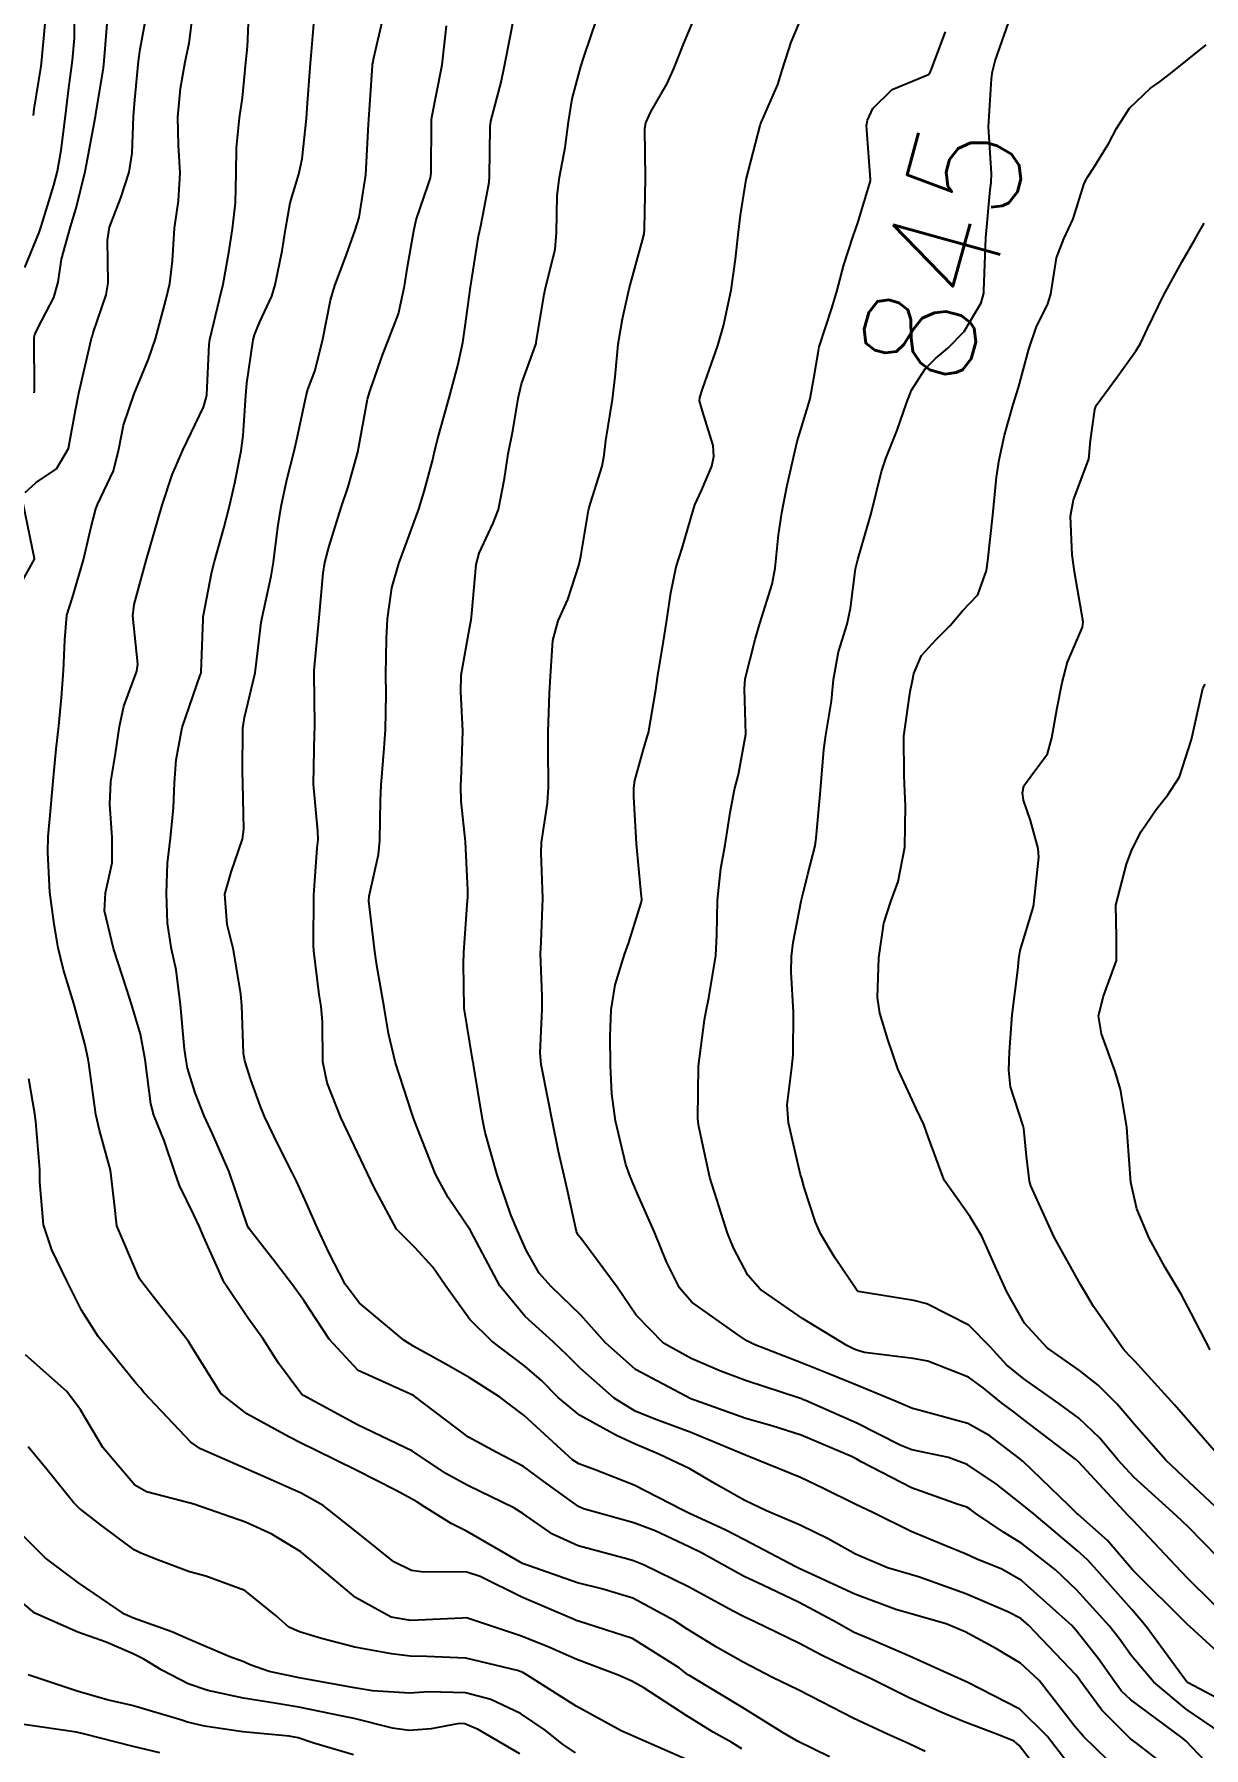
# Model space of a CAD drawing. Header units: metres. Extents: x 307586 to 320046, y 7427249 to 7434250.
# Drawn here: x 319406.8 to 319448.9, y 7427803.9 to 7427865.6 of the extents above; entities that cross this region are included whole.
import ezdxf
from ezdxf.enums import TextEntityAlignment as Align

# ---------------------------------------------------------------- set-up
doc = ezdxf.new("R2010")
doc.units = ezdxf.units.M
doc.header["$MEASUREMENT"] = 0
for name, color, linetype in [('Cotas', 45, 'Continuous'), ('Curvas de Nivel 1m', 11, 'Continuous'), ('Curvas de Nivel 5m', 15, 'Continuous')]:
    doc.layers.add(name, color=color, linetype=linetype)
doc.styles.add('Style-STANDARD', font='STANDARD.shx')

msp = doc.modelspace()

# ---------------------------------------------------------------- linework, layer by layer
at = {"layer": 'Curvas de Nivel 1m', "flags": 128}
for points, elevation in [([(319406.412, 7427857.231), (319406.931, 7427858.502), (319407.007, 7427858.719), (319407.468, 7427860.199), (319407.596, 7427860.711), (319407.726, 7427861.464), (319407.879, 7427862.707), (319408.008, 7427863.72), (319408.135, 7427864.703), (319408.209, 7427865.509), (319408.212, 7427866.702)], 832), ([(319406.428, 7427849.115), (319406.824, 7427849.481), (319407.562, 7427849.979), (319407.989, 7427850.703), (319408.247, 7427852.089), (319408.36, 7427852.698), (319408.813, 7427854.622), (319408.827, 7427854.691), (319408.84, 7427854.734), (319408.886, 7427854.88), (319409.348, 7427856.244), (319409.422, 7427856.685), (319409.395, 7427858.218), (319409.466, 7427858.685), (319409.878, 7427859.752), (319410.186, 7427860.678), (319410.291, 7427861.356), (319410.339, 7427862.676), (319410.38, 7427863.285), (319410.517, 7427864.675), (319410.575, 7427865.109), (319410.867, 7427866.672)], 834), ([(319406.731, 7427862.723), (319406.758, 7427862.949), (319407.001, 7427864.497), (319407.031, 7427864.72), (319407.193, 7427866.555)], 831), ([(319406.757, 7427852.721), (319406.768, 7427852.817), (319406.76, 7427854.721), (319406.781, 7427854.824), (319406.888, 7427855.048), (319407.466, 7427856.15), (319407.616, 7427856.709), (319407.744, 7427857.531), (319408.067, 7427858.703), (319408.271, 7427859.372), (319408.59, 7427860.696), (319408.971, 7427862.678), (319408.984, 7427862.763), (319409.254, 7427864.434), (319409.283, 7427864.687), (319409.405, 7427866.309)], 833), ([(319443.555, 7427802.267), (319442.279, 7427803.93), (319442.091, 7427804.093), (319441.585, 7427804.29), (319440.29, 7427804.785), (319439.507, 7427805.105), (319438.303, 7427805.65), (319436.919, 7427806.344), (319436.316, 7427806.626), (319435.141, 7427807.188), (319434.325, 7427807.627), (319432.745, 7427808.396), (319432.336, 7427808.584), (319431.965, 7427808.779), (319430.351, 7427809.658), (319428.727, 7427810.446), (319428.364, 7427810.596), (319428.167, 7427810.65), (319426.37, 7427811.134), (319425.445, 7427811.556), (319424.381, 7427812.295), (319424.049, 7427812.503), (319422.391, 7427813.308), (319421.6, 7427813.737), (319420.403, 7427814.55), (319418.417, 7427815.497), (319416.471, 7427816.551), (319416.433, 7427816.574), (319416.408, 7427816.59), (319415.566, 7427817.725), (319414.996, 7427818.612), (319414.464, 7427819.351), (319413.604, 7427820.629), (319412.869, 7427822.267), (319412.72, 7427822.638), (319412.507, 7427823.076), (319411.995, 7427824.125), (319411.81, 7427824.651), (319411.441, 7427825.755), (319411.065, 7427826.662), (319410.963, 7427827.07), (319410.761, 7427828.667), (319410.587, 7427829.588), (319410.266, 7427830.673), (319410.092, 7427831.191), (319409.615, 7427832.68), (319409.291, 7427834.029), (319409.323, 7427834.683), (319409.571, 7427835.769), (319409.57, 7427836.681), (319409.483, 7427837.884), (319409.516, 7427838.682), (319409.682, 7427839.706), (319409.834, 7427840.679), (319409.99, 7427841.418), (319410.458, 7427842.673), (319410.491, 7427842.927), (319410.318, 7427844.674), (319410.36, 7427845.083), (319410.793, 7427846.67), (319411.369, 7427848.662), (319411.726, 7427849.76), (319412.116, 7427850.651), (319412.858, 7427852.193), (319412.962, 7427852.539), (319412.977, 7427852.639), (319413.065, 7427854.454), (319413.094, 7427854.638), (319413.443, 7427856.096), (319413.567, 7427856.633), (319413.775, 7427857.781), (319413.911, 7427858.63), (319414.01, 7427859.567), (319414.037, 7427860.629), (319414.046, 7427861.556), (319414.162, 7427862.628), (319414.268, 7427863.349), (319414.392, 7427864.626), (319414.444, 7427865.193), (319414.508, 7427866.625)], 836), ([(319444.27, 7427802.98), (319443.287, 7427804.27), (319442.297, 7427805.242), (319440.402, 7427806.218), (319440.312, 7427806.254), (319440.181, 7427806.311), (319438.321, 7427807.159), (319436.903, 7427807.768), (319436.33, 7427808.012), (319436.108, 7427808.131), (319435.712, 7427808.359), (319434.344, 7427809.093), (319433.036, 7427809.71), (319432.357, 7427810.027), (319431.657, 7427810.411), (319430.821, 7427810.877), (319430.37, 7427811.102), (319429.147, 7427811.671), (319428.378, 7427811.965), (319426.569, 7427812.468), (319426.384, 7427812.547), (319425.265, 7427813.36), (319424.398, 7427813.993), (319423.414, 7427814.51), (319422.411, 7427815.047), (319420.433, 7427816.55), (319418.442, 7427817.454), (319417.393, 7427818.581), (319416.474, 7427819.983), (319416.033, 7427820.597), (319415.359, 7427821.475), (319414.502, 7427822.563), (319414.47, 7427822.62), (319414.446, 7427822.678), (319413.788, 7427824.627), (319413.187, 7427825.989), (319412.886, 7427826.637), (319412.561, 7427827.469), (319412.288, 7427828.362), (319412.23, 7427828.645), (319412.178, 7427829.047), (319412.033, 7427830.649), (319411.871, 7427831.907), (319411.71, 7427832.654), (319411.561, 7427833.585), (319411.525, 7427834.657), (319411.563, 7427835.753), (319411.671, 7427836.655), (319411.775, 7427837.745), (319411.813, 7427838.653), (319411.878, 7427839.479), (319412.092, 7427840.649), (319412.742, 7427842.537), (319412.773, 7427842.609), (319412.778, 7427842.64), (319412.844, 7427844.557), (319412.853, 7427844.639), (319413.163, 7427846.261), (319413.26, 7427846.635), (319413.599, 7427847.838), (319413.796, 7427848.63), (319413.99, 7427849.464), (319414.22, 7427850.626), (319414.297, 7427851.177), (319414.385, 7427852.625), (319414.423, 7427853.069), (319414.654, 7427854.622), (319414.702, 7427854.806), (319414.893, 7427855.276), (319415.325, 7427856.197), (319415.45, 7427856.615), (319415.703, 7427857.834), (319415.818, 7427858.611), (319415.985, 7427859.572), (319416.297, 7427860.607), (319416.424, 7427861.15), (319416.569, 7427862.604), (319416.6, 7427862.99), (319416.716, 7427864.603), (319416.741, 7427864.869), (319416.891, 7427866.601)], 837), ([(319445.457, 7427803.419), (319444.596, 7427804.255), (319444.448, 7427804.42), (319444.288, 7427804.621), (319442.993, 7427806.273), (319442.319, 7427806.899), (319441.454, 7427807.423), (319440.33, 7427808.032), (319439.646, 7427808.317), (319438.338, 7427808.693), (319437.833, 7427808.843), (319436.348, 7427809.385), (319434.501, 7427810.238), (319434.362, 7427810.304), (319434.216, 7427810.381), (319432.372, 7427811.352), (319431.674, 7427811.708), (319430.382, 7427812.302), (319430.125, 7427812.433), (319428.392, 7427813.32), (319426.985, 7427813.876), (319426.399, 7427814.089), (319426.163, 7427814.236), (319425.897, 7427814.478), (319424.423, 7427815.838), (319423.537, 7427816.509), (319422.44, 7427817.198), (319421.598, 7427817.686), (319420.451, 7427818.322), (319420.08, 7427818.554), (319418.473, 7427819.897), (319417.975, 7427820.575), (319417.39, 7427821.685), (319416.975, 7427822.585), (319416.513, 7427823.629), (319416.21, 7427824.285), (319416.058, 7427824.597), (319415.567, 7427825.575), (319415.062, 7427826.612), (319414.919, 7427826.977), (319414.566, 7427827.942), (319414.349, 7427828.622), (319414.307, 7427828.893), (319414.238, 7427830.624), (319414.201, 7427831.03), (319413.938, 7427832.627), (319413.719, 7427833.542), (319413.627, 7427834.63), (319413.853, 7427835.43), (319414.272, 7427836.624), (319414.318, 7427836.982), (319414.281, 7427838.624), (319414.269, 7427839.055), (319414.279, 7427840.624), (319414.341, 7427841.01), (319414.721, 7427842.62), (319414.725, 7427842.639), (319414.745, 7427842.806), (319414.945, 7427844.434), (319414.982, 7427844.618), (319415.299, 7427846.101), (319415.379, 7427846.614), (319415.545, 7427847.873), (319415.659, 7427848.612), (319415.86, 7427849.578), (319416.131, 7427850.607), (319416.258, 7427851.196), (319416.559, 7427852.603), (319416.629, 7427852.838), (319416.872, 7427853.495), (319417.156, 7427854.596), (319417.438, 7427856.059), (319417.601, 7427856.59), (319418.009, 7427857.669), (319418.327, 7427858.579), (319418.473, 7427859.044), (319418.719, 7427860.574), (319418.813, 7427862.405), (319418.825, 7427862.572), (319418.957, 7427864.526), (319418.959, 7427864.571), (319418.966, 7427864.608), (319419.006, 7427864.792), (319419.343, 7427866.252)], 838), ([(319449.838, 7427804.195), (319448.303, 7427805.248), (319447.125, 7427806.222), (319446.322, 7427807.166), (319445.88, 7427807.788), (319445.519, 7427808.242), (319444.352, 7427809.53), (319443.59, 7427810.268), (319442.372, 7427811.212), (319441.713, 7427811.627), (319440.708, 7427812.305), (319440.524, 7427812.447), (319440.385, 7427812.525), (319440.07, 7427812.629), (319438.392, 7427813.23), (319436.582, 7427814.167), (319436.402, 7427814.266), (319436.348, 7427814.296), (319436.234, 7427814.353), (319434.414, 7427815.123), (319433.352, 7427815.457), (319432.423, 7427815.728), (319430.433, 7427816.43), (319428.443, 7427817.498), (319427.347, 7427818.461), (319426.468, 7427819.453), (319425.398, 7427820.486), (319424.96, 7427820.965), (319424.496, 7427821.792), (319424.182, 7427822.503), (319423.946, 7427823.068), (319423.447, 7427824.511), (319423.017, 7427826.044), (319422.918, 7427826.516), (319422.601, 7427828.492), (319422.596, 7427828.52), (319422.574, 7427828.615), (319422.265, 7427830.525), (319422.234, 7427832.14), (319422.252, 7427832.526), (319422.364, 7427834.248), (319422.388, 7427834.524), (319422.393, 7427834.778), (319422.306, 7427836.525), (319422.153, 7427837.993), (319422.135, 7427838.528), (319422.166, 7427839.063), (319422.217, 7427840.528), (319422.137, 7427841.929), (319422.154, 7427842.529), (319422.447, 7427844.212), (319422.509, 7427844.524), (319422.537, 7427844.753), (319422.691, 7427846.522), (319422.797, 7427846.935), (319423.311, 7427848.012), (319423.501, 7427848.513), (319423.712, 7427849.629), (319423.852, 7427850.51), (319424.012, 7427851.347), (319424.206, 7427852.507), (319424.334, 7427853.04), (319424.856, 7427854.5), (319424.858, 7427854.525), (319424.886, 7427854.683), (319425.141, 7427856.266), (319425.195, 7427856.497), (319425.54, 7427857.881), (319425.594, 7427858.493), (319425.618, 7427859.829), (319425.694, 7427860.493), (319425.904, 7427861.56), (319426.024, 7427862.49), (319426.156, 7427863.324), (319426.472, 7427864.485), (319426.602, 7427864.891), (319427.028, 7427866.173)], 841), ([(319450.303, 7427805.17), (319448.345, 7427806.21), (319448.313, 7427806.235), (319446.86, 7427808.225), (319446.342, 7427808.834), (319445.082, 7427810.249), (319444.737, 7427810.625), (319444.37, 7427810.961), (319442.812, 7427812.276), (319442.388, 7427812.627), (319441.457, 7427813.353), (319440.4, 7427814.067), (319439.726, 7427814.317), (319438.407, 7427814.595), (319437.979, 7427814.765), (319436.421, 7427815.562), (319434.574, 7427816.378), (319434.47, 7427816.416), (319434.433, 7427816.433), (319434.357, 7427816.457), (319432.44, 7427817.078), (319431.475, 7427817.446), (319430.447, 7427817.888), (319429.449, 7427818.44), (319428.468, 7427819.449), (319427.78, 7427820.457), (319426.5, 7427822.176), (319426.368, 7427822.339), (319426.31, 7427822.473), (319425.988, 7427823.948), (319425.862, 7427824.48), (319425.663, 7427825.356), (319425.429, 7427826.487), (319425.292, 7427827.221), (319425.036, 7427828.493), (319425, 7427828.914), (319425.074, 7427830.493), (319425.075, 7427830.96), (319425.019, 7427832.494), (319425.032, 7427832.899), (319425.099, 7427834.493), (319425.032, 7427836.13), (319425.045, 7427836.496), (319425.267, 7427837.915), (319425.303, 7427838.494), (319425.29, 7427839.919), (319425.295, 7427840.494), (319425.342, 7427841.889), (319425.374, 7427842.494), (319425.462, 7427843.787), (319425.654, 7427844.491), (319426.003, 7427845.259), (319426.395, 7427846.484), (319426.467, 7427846.813), (319426.75, 7427848.481), (319426.76, 7427848.534), (319426.817, 7427848.738), (319427.235, 7427850.076), (319427.306, 7427850.473), (319427.367, 7427850.991), (319427.608, 7427852.469), (319427.701, 7427853.297), (319427.818, 7427854.466), (319427.976, 7427855.385), (319428.214, 7427856.46), (319428.697, 7427858.22), (319428.748, 7427858.453), (319428.763, 7427858.625), (319428.8, 7427860.452), (319428.775, 7427862.247), (319428.81, 7427862.453), (319428.989, 7427862.854), (319429.578, 7427863.87), (319429.832, 7427864.442), (319430.165, 7427865.295), (319430.654, 7427866.434)], 842), ([(319450.316, 7427806.494), (319448.44, 7427808.209), (319448.334, 7427808.308), (319446.4, 7427810.23), (319446.363, 7427810.268), (319445.459, 7427811.329), (319444.405, 7427812.26), (319444.383, 7427812.279), (319444.063, 7427812.588), (319442.411, 7427814.181), (319442.359, 7427814.228), (319442.288, 7427814.282), (319441.218, 7427815.101), (319440.422, 7427815.549), (319438.752, 7427816.003), (319438.429, 7427816.091), (319437.836, 7427816.336), (319436.439, 7427816.916), (319435.409, 7427817.332), (319434.446, 7427817.718), (319432.719, 7427818.397), (319432.455, 7427818.531), (319432.113, 7427818.75), (319430.475, 7427819.921), (319430.023, 7427820.435), (319429.556, 7427821.376), (319429.128, 7427822.444), (319428.517, 7427823.826), (319428.245, 7427824.453), (319428.094, 7427824.889), (319427.717, 7427826.458), (319427.586, 7427827.436), (319427.532, 7427828.46), (319427.522, 7427829.528), (319427.563, 7427830.46), (319427.7, 7427831.371), (319428.046, 7427832.456), (319428.195, 7427832.887), (319428.642, 7427834.326), (319428.664, 7427834.428), (319428.669, 7427834.45), (319428.646, 7427834.658), (319428.477, 7427836.453), (319428.376, 7427838.14), (319428.376, 7427838.455), (319428.417, 7427838.734), (319428.713, 7427839.821), (319428.863, 7427840.307), (319428.903, 7427840.448), (319429.174, 7427842.01), (319429.236, 7427842.445), (319429.443, 7427843.756), (319429.559, 7427844.442), (319429.711, 7427845.508), (319429.906, 7427846.439), (319430.119, 7427847.117), (319430.502, 7427848.433), (319430.577, 7427848.672), (319430.824, 7427849.197), (319431.192, 7427850.071), (319431.262, 7427850.424), (319431.239, 7427850.816), (319430.859, 7427852.054), (319430.753, 7427852.431), (319430.754, 7427852.541), (319430.867, 7427852.885), (319431.409, 7427854.422), (319431.607, 7427855.133), (319431.893, 7427856.415), (319432.043, 7427857.532), (319432.144, 7427858.412), (319432.227, 7427859.128), (319432.428, 7427860.408), (319432.934, 7427862.352), (319432.945, 7427862.401), (319432.955, 7427862.429), (319432.984, 7427862.488), (319433.566, 7427863.832), (319433.741, 7427864.393), (319434.049, 7427865.364), (319434.486, 7427866.385)], 843), ([(319448.269, 7427802.644), (319446.5, 7427804.018), (319446.292, 7427804.174), (319446.261, 7427804.199), (319446.228, 7427804.231), (319445.26, 7427805.208), (319444.482, 7427806.257), (319444.414, 7427806.359), (319444.315, 7427806.475), (319442.615, 7427808.277), (319442.336, 7427808.507), (319441.872, 7427808.755), (319440.349, 7427809.4), (319438.679, 7427810.006), (319438.36, 7427810.102), (319437.529, 7427810.338), (319436.368, 7427810.833), (319435.389, 7427811.38), (319434.378, 7427811.878), (319433.158, 7427812.392), (319432.387, 7427812.766), (319431.34, 7427813.363), (319430.398, 7427813.912), (319429.277, 7427814.441), (319428.408, 7427814.812), (319427.758, 7427815.111), (319426.424, 7427815.844), (319425.649, 7427816.482), (319425.045, 7427817.097), (319424.444, 7427817.616), (319423.261, 7427818.512), (319422.465, 7427819.295), (319421.58, 7427820.534), (319421.132, 7427821.183), (319420.496, 7427821.878), (319419.818, 7427822.557), (319419.007, 7427824.076), (319418.779, 7427824.567), (319418.53, 7427825.066), (319417.819, 7427826.577), (319417.318, 7427827.83), (319417.165, 7427828.584), (319417.146, 7427830.034), (319417.102, 7427830.585), (319417.035, 7427831.014), (319416.835, 7427832.597), (319416.823, 7427832.795), (319416.842, 7427834.597), (319416.964, 7427836.3), (319416.992, 7427836.595), (319416.986, 7427836.905), (319416.83, 7427838.598), (319416.861, 7427840.458), (319416.87, 7427840.598), (319416.874, 7427840.747), (319416.85, 7427842.598), (319416.852, 7427842.706), (319417.037, 7427844.596), (319417.172, 7427846.21), (319417.236, 7427846.593), (319417.391, 7427847.183), (319417.828, 7427848.585), (319418.082, 7427849.323), (319418.43, 7427850.576), (319418.78, 7427852.489), (319418.799, 7427852.571), (319418.865, 7427852.798), (319419.329, 7427854.115), (319419.508, 7427854.564), (319419.891, 7427855.567), (319420.111, 7427856.558), (319420.223, 7427857.254), (319420.443, 7427858.555), (319420.533, 7427858.96), (319420.958, 7427860.217), (319421.046, 7427860.465), (319421.062, 7427860.549), (319421.065, 7427860.65), (319421.079, 7427862.549), (319421.089, 7427862.654), (319421.467, 7427864.543), (319421.618, 7427865.947)], 839), ([(319450.152, 7427808.192), (319448.359, 7427809.959), (319448.115, 7427810.212), (319446.381, 7427812.05), (319446.291, 7427812.141), (319446.206, 7427812.233), (319444.411, 7427814.159), (319444.303, 7427814.261), (319442.427, 7427815.695), (319442.091, 7427815.948), (319441.638, 7427816.292), (319440.973, 7427816.837), (319440.442, 7427817.219), (319438.983, 7427817.789), (319438.449, 7427817.895), (319436.693, 7427818.105), (319436.451, 7427818.173), (319436.327, 7427818.227), (319436.058, 7427818.356), (319434.467, 7427819.327), (319432.94, 7427820.395), (319432.488, 7427820.894), (319431.969, 7427821.88), (319431.756, 7427822.411), (319431.458, 7427823.362), (319431.115, 7427824.421), (319430.725, 7427826.253), (319430.696, 7427826.428), (319430.686, 7427826.56), (319430.708, 7427828.428), (319430.925, 7427830.098), (319430.99, 7427830.424), (319431.081, 7427830.897), (319431.334, 7427832.419), (319431.377, 7427833.165), (319431.395, 7427834.419), (319431.521, 7427835.556), (319431.667, 7427836.415), (319431.849, 7427837.577), (319432.007, 7427838.41), (319432.156, 7427838.954), (319432.418, 7427840.405), (319432.373, 7427842.039), (319432.396, 7427842.405), (319432.757, 7427843.818), (319432.885, 7427844.275), (319432.926, 7427844.398), (319433.372, 7427845.809), (319433.476, 7427846.393), (319433.601, 7427847.596), (319433.713, 7427848.391), (319433.893, 7427849.323), (319434.135, 7427850.387), (319434.271, 7427850.964), (319434.705, 7427852.382), (319434.739, 7427852.508), (319434.876, 7427853.248), (319435.035, 7427854.234), (319435.067, 7427854.378), (319435.515, 7427855.766), (319435.702, 7427856.372), (319435.957, 7427857.336), (319436.285, 7427858.366), (319436.456, 7427858.849), (319436.917, 7427860.36), (319436.919, 7427860.405), (319436.774, 7427862.362), (319436.801, 7427862.547), (319436.992, 7427862.971), (319437.694, 7427863.658), (319439.011, 7427864.197), (319439.065, 7427864.277), (319439.086, 7427864.329), (319439.618, 7427865.734)], 844), ([(319449.721, 7427812.197), (319448.401, 7427813.424), (319447.566, 7427814.218), (319446.426, 7427815.516), (319446.103, 7427815.908), (319445.806, 7427816.239), (319445.118, 7427816.928), (319444.445, 7427817.452), (319443.29, 7427818.272), (319442.466, 7427819.169), (319441.833, 7427820.29), (319441.414, 7427821.218), (319440.928, 7427822.304), (319440.513, 7427823.002), (319439.574, 7427824.32), (319438.989, 7427825.885), (319438.842, 7427826.327), (319438.559, 7427826.903), (319437.899, 7427828.337), (319437.541, 7427829.389), (319437.253, 7427830.343), (319437.168, 7427830.904), (319437.213, 7427832.344), (319437.395, 7427833.59), (319437.636, 7427834.34), (319437.909, 7427835.089), (319438.149, 7427836.335), (319438.172, 7427837.819), (319438.156, 7427838.338), (319438.128, 7427838.912), (319438.116, 7427840.339), (319438.346, 7427841.943), (319438.425, 7427842.335), (319438.482, 7427842.599), (319438.757, 7427843.247), (319439.276, 7427843.814), (319439.782, 7427844.32), (319440.237, 7427844.856), (319440.784, 7427845.43), (319441.094, 7427846.305), (319441.148, 7427846.656), (319441.32, 7427848.302), (319441.462, 7427849.672), (319441.556, 7427850.299), (319441.743, 7427851.188), (319442.061, 7427852.292), (319442.256, 7427852.905), (319442.625, 7427854.284), (319442.901, 7427855.103), (319443.297, 7427855.888), (319443.421, 7427856.275), (319443.619, 7427857.58), (319443.888, 7427858.27), (319444.225, 7427858.986), (319444.623, 7427860.263), (319444.736, 7427860.492), (319444.969, 7427860.836), (319445.508, 7427861.724), (319445.789, 7427862.252), (319446.257, 7427862.984), (319447.005, 7427863.705), (319447.32, 7427863.924), (319447.738, 7427864.229), (319449.023, 7427865.267)], 846), ([(319449.635, 7427814.198), (319448.427, 7427815.582), (319447.877, 7427816.216), (319446.449, 7427817.794), (319446.231, 7427818.014), (319446.022, 7427818.236), (319444.96, 7427819.768), (319444.665, 7427820.257), (319444.598, 7427820.372), (319444.486, 7427820.562), (319443.537, 7427822.27), (319442.69, 7427824.119), (319442.645, 7427824.279), (319442.542, 7427825.188), (319442.449, 7427826.179), (319442.422, 7427826.282), (319441.965, 7427827.687), (319441.908, 7427828.29), (319441.922, 7427828.951), (319442.017, 7427830.289), (319442.223, 7427831.89), (319442.261, 7427832.285), (319442.307, 7427832.606), (319442.644, 7427833.712), (319442.778, 7427834.152), (319442.799, 7427834.279), (319442.979, 7427835.968), (319442.962, 7427836.277), (319442.683, 7427837.287), (319442.43, 7427838.024), (319442.4, 7427838.284), (319442.444, 7427838.536), (319442.702, 7427838.901), (319443.296, 7427839.693), (319443.451, 7427840.273), (319443.647, 7427841.358), (319443.831, 7427842.269), (319444.023, 7427842.998), (319444.562, 7427844.262), (319444.586, 7427844.451), (319444.265, 7427846.265), (319444.19, 7427846.875), (319444.124, 7427848.267), (319444.233, 7427848.855), (319444.766, 7427850.261), (319444.782, 7427850.323), (319444.85, 7427850.993), (319445, 7427852.12), (319445.057, 7427852.258), (319445.819, 7427853.31), (319446.498, 7427854.244), (319446.647, 7427854.491), (319446.901, 7427855.039), (319447.484, 7427856.231), (319448.153, 7427857.449), (319448.597, 7427858.215), (319448.716, 7427858.434), (319448.942, 7427858.836)], 847), ([(319406.055, 7427845.446), (319406.772, 7427846.72), (319406.772, 7427846.741), (319406.359, 7427848.725)], 834), ([(319449.162, 7427818.203), (319448.473, 7427819.528), (319448.119, 7427820.214), (319447.537, 7427821.175), (319446.958, 7427822.225), (319446.519, 7427823.289), (319446.299, 7427824.234), (319446.186, 7427825.872), (319446.162, 7427826.236), (319445.923, 7427827.596), (319445.741, 7427828.242), (319445.243, 7427829.6), (319445.137, 7427830.252), (319445.321, 7427830.961), (319445.784, 7427832.243), (319445.787, 7427833.092), (319445.766, 7427834.243), (319446.147, 7427835.717), (319446.343, 7427836.235), (319446.68, 7427836.898), (319447.219, 7427837.694), (319447.639, 7427838.221), (319448.051, 7427838.872), (319448.494, 7427840.213), (319448.734, 7427841.29), (319448.898, 7427842.052), (319448.987, 7427842.208)], 848), ([(319435.431, 7427803.519), (319434.28, 7427804.09), (319433.762, 7427804.385), (319432.296, 7427805.301), (319430.42, 7427806.428), (319430.354, 7427806.47), (319430.314, 7427806.497), (319430.016, 7427806.733), (319428.326, 7427807.797), (319426.388, 7427808.414), (319426.333, 7427808.428), (319426.304, 7427808.441), (319426.224, 7427808.472), (319424.345, 7427809.276), (319422.842, 7427810.028), (319422.358, 7427810.184), (319420.706, 7427810.196), (319420.358, 7427810.239), (319419.728, 7427810.556), (319418.374, 7427811.643), (319417.18, 7427812.582), (319416.387, 7427813.032), (319415.297, 7427813.511), (319414.396, 7427813.905), (319412.753, 7427814.637), (319412.406, 7427814.877), (319410.713, 7427816.666), (319410.584, 7427816.818), (319410.436, 7427816.983), (319409.062, 7427818.684), (319408.467, 7427819.634), (319407.932, 7427820.696), (319407.39, 7427821.805), (319407.088, 7427822.704), (319406.96, 7427824.264), (319406.959, 7427824.706), (319406.816, 7427826.44), (319406.779, 7427826.708), (319406.566, 7427827.977)], 834), ([(319432.277, 7427803.816), (319431.914, 7427804.041), (319431.242, 7427804.416), (319430.292, 7427805.008), (319428.743, 7427806.009), (319428.31, 7427806.258), (319427.849, 7427806.455), (319426.319, 7427807.038), (319425.317, 7427807.479), (319424.327, 7427807.874), (319422.386, 7427808.519), (319422.333, 7427808.535), (319422.317, 7427808.537), (319422.189, 7427808.522), (319420.332, 7427808.437), (319419.634, 7427808.557), (319418.343, 7427809.271), (319416.777, 7427810.586), (319416.366, 7427810.921), (319415.325, 7427811.558), (319414.377, 7427811.982), (319412.508, 7427812.639), (319412.383, 7427812.675), (319410.8, 7427813.077), (319410.389, 7427813.319), (319409.229, 7427814.682), (319408.423, 7427816.043), (319407.933, 7427816.695), (319406.446, 7427818.018)], 833), ([(319430.273, 7427803.433), (319428.528, 7427804.2), (319428.281, 7427804.302), (319427.944, 7427804.453), (319426.296, 7427805.347), (319424.499, 7427806.497), (319424.378, 7427806.563), (319424.314, 7427806.591), (319424.183, 7427806.633), (319422.319, 7427807.085), (319420.914, 7427807.137), (319420.319, 7427807.149), (319419.643, 7427807.233), (319418.322, 7427807.481), (319417.113, 7427807.794), (319416.327, 7427808.026), (319415.937, 7427808.203), (319415.478, 7427808.603), (319414.347, 7427809.526), (319412.943, 7427810.045), (319412.356, 7427810.19), (319411.144, 7427810.658), (319410.573, 7427810.875), (319410.366, 7427810.987), (319409.188, 7427811.869), (319408.381, 7427812.487), (319408.176, 7427812.692), (319407.221, 7427813.876), (319406.543, 7427814.709)], 832), ([(319426.275, 7427803.664), (319425.797, 7427803.996), (319425.182, 7427804.487), (319424.292, 7427805.082), (319423.22, 7427805.59), (319422.303, 7427805.835), (319420.978, 7427805.865), (319420.302, 7427805.819), (319418.958, 7427805.908), (319418.305, 7427806.016), (319416.577, 7427806.319), (319416.31, 7427806.368), (319415.231, 7427806.606), (319414.542, 7427806.843), (319414.316, 7427806.949), (319413.816, 7427807.127), (319412.324, 7427807.768), (319411.713, 7427808.036), (319410.331, 7427808.519), (319410.009, 7427808.673), (319408.349, 7427809.794), (319407.152, 7427810.702), (319406.371, 7427811.476)], 831), ([(319418.273, 7427803.601), (319416.844, 7427804.018), (319416.279, 7427804.204), (319415.952, 7427804.267), (319414.281, 7427804.427), (319412.892, 7427804.634), (319412.285, 7427804.776), (319412.085, 7427804.844), (319410.293, 7427805.374), (319409.39, 7427805.585), (319408.301, 7427805.895), (319406.536, 7427806.481)], 829), ([(319411.28, 7427803.662), (319410.275, 7427803.905), (319408.635, 7427804.331), (319408.28, 7427804.41), (319406.295, 7427804.698)], 828)]:
    msp.add_lwpolyline(points, dxfattribs=dict(at, elevation=elevation))
at = {"layer": 'Curvas de Nivel 5m', "flags": 128}
for points, elevation in [([(319438.886, 7427803.715), (319438.28, 7427804), (319437.525, 7427804.338), (319436.291, 7427804.922), (319435.172, 7427805.495), (319434.306, 7427805.938), (319433.375, 7427806.389), (319432.318, 7427806.934), (319431.381, 7427807.472), (319430.33, 7427808.111), (319429.832, 7427808.435), (319428.345, 7427809.249), (319427.224, 7427809.587), (319426.353, 7427809.795), (319424.363, 7427810.5), (319422.374, 7427811.655), (319421.789, 7427811.941), (319420.834, 7427812.543), (319420.556, 7427812.718), (319420.386, 7427812.814), (319419.811, 7427813.133), (319418.396, 7427813.852), (319416.901, 7427814.585), (319416.407, 7427814.829), (319415.938, 7427815.069), (319414.422, 7427815.888), (319413.491, 7427816.629), (319412.449, 7427818.288), (319412.317, 7427818.507), (319412.215, 7427818.644), (319411.165, 7427819.967), (319410.619, 7427820.668), (319410.569, 7427820.754), (319410.485, 7427820.926), (319409.73, 7427822.678), (319409.635, 7427823.555), (319409.503, 7427824.68), (319409.107, 7427826.122), (319408.972, 7427826.686), (319408.722, 7427828.538), (319408.699, 7427828.689), (319408.581, 7427829.235), (319408.187, 7427830.696), (319407.814, 7427831.901), (319407.62, 7427832.705), (319407.478, 7427833.554), (319407.322, 7427834.71), (319407.242, 7427836.133), (319407.264, 7427836.711), (319407.316, 7427837.347), (319407.437, 7427838.709), (319407.548, 7427839.87), (319407.643, 7427840.706), (319407.741, 7427841.713), (319407.815, 7427842.704), (319407.855, 7427843.804), (319407.937, 7427844.702), (319408.141, 7427845.331), (319408.535, 7427846.694), (319408.805, 7427847.879), (319408.972, 7427848.527), (319409.041, 7427848.688), (319409.611, 7427849.902), (319409.807, 7427850.68), (319409.976, 7427851.555), (319410.357, 7427852.675), (319410.507, 7427853.033), (319410.876, 7427853.932), (319411.129, 7427854.666), (319411.508, 7427856.056), (319411.647, 7427856.659), (319411.737, 7427857.474), (319411.819, 7427858.657), (319411.962, 7427859.641), (319412.023, 7427860.654), (319411.964, 7427861.647), (319411.936, 7427862.656), (319412.032, 7427863.693), (319412.197, 7427864.652), (319412.339, 7427865.325), (319412.514, 7427866.648)], 835), ([(319450.099, 7427802.192), (319448.291, 7427804.089), (319448.155, 7427804.211), (319446.306, 7427805.575), (319445.966, 7427805.894), (319445.707, 7427806.239), (319445.135, 7427807.062), (319444.331, 7427808.084), (319444.172, 7427808.262), (319442.357, 7427809.877), (319441.646, 7427810.291), (319440.728, 7427810.666), (319440.368, 7427810.83), (319439.51, 7427811.181), (319438.376, 7427811.652), (319436.97, 7427812.344), (319436.386, 7427812.629), (319435.222, 7427813.199), (319434.395, 7427813.601), (319432.403, 7427814.4), (319430.415, 7427815.231), (319429.174, 7427815.69), (319428.426, 7427815.993), (319427.665, 7427816.458), (319426.444, 7427817.54), (319425.977, 7427818.006), (319425.469, 7427818.485), (319424.466, 7427819.405), (319423.548, 7427820.509), (319422.503, 7427822.486), (319422.49, 7427822.507), (319421.68, 7427823.698), (319421.229, 7427824.539), (319420.548, 7427826.24), (319420.437, 7427826.551), (319420.369, 7427826.738), (319419.787, 7427828.558), (319419.535, 7427829.615), (319419.37, 7427830.562), (319419.116, 7427832.067), (319419.04, 7427832.566), (319418.824, 7427834.385), (319418.834, 7427834.568), (319419.17, 7427836.061), (319419.22, 7427836.565), (319419.243, 7427838.009), (319419.265, 7427838.564), (319419.371, 7427839.905), (319419.419, 7427840.563), (319419.446, 7427841.853), (319419.437, 7427842.563), (319419.458, 7427843.861), (319419.498, 7427844.563), (319419.658, 7427845.683), (319419.906, 7427846.559), (319420.147, 7427847.209), (319420.637, 7427848.552), (319420.679, 7427848.687), (319420.822, 7427849.158), (319421.119, 7427850.265), (319421.183, 7427850.545), (319421.292, 7427850.988), (319421.722, 7427852.537), (319422.037, 7427853.695), (319422.215, 7427854.53), (319422.298, 7427855.123), (319422.491, 7427856.526), (319422.774, 7427858.365), (319422.812, 7427858.522), (319422.834, 7427858.622), (319422.943, 7427859.167), (319423.16, 7427860.318), (319423.178, 7427860.518), (319423.194, 7427862.304), (319423.223, 7427862.518), (319423.597, 7427863.914), (319423.715, 7427864.513), (319423.928, 7427865.602), (319424.094, 7427866.509)], 840), ([(319449.954, 7427810.194), (319448.379, 7427811.801), (319447.951, 7427812.214), (319446.404, 7427813.609), (319445.83, 7427814.239), (319445.189, 7427815.017), (319444.428, 7427815.735), (319443.706, 7427816.267), (319442.442, 7427817.161), (319441.821, 7427817.664), (319441.243, 7427818.298), (319440.465, 7427819.09), (319438.946, 7427819.855), (319438.478, 7427819.975), (319436.536, 7427820.296), (319436.482, 7427820.311), (319436.42, 7427820.351), (319435.642, 7427821.511), (319435.128, 7427822.371), (319434.934, 7427822.8), (319434.52, 7427824.051), (319434.432, 7427824.381), (319434.393, 7427824.513), (319433.958, 7427826.386), (319433.912, 7427827.033), (319434.071, 7427828.385), (319434.119, 7427828.845), (319434.138, 7427830.385), (319434.057, 7427831.825), (319434.064, 7427832.386), (319434.119, 7427832.894), (319434.415, 7427834.382), (319434.456, 7427834.571), (319434.658, 7427835.359), (319434.916, 7427836.376), (319434.957, 7427836.658), (319435.114, 7427838.376), (319435.232, 7427839.858), (319435.305, 7427840.374), (319435.508, 7427841.6), (319435.58, 7427842.372), (319435.759, 7427843.369), (319436.068, 7427844.367), (319436.195, 7427844.95), (319436.378, 7427846.364), (319436.454, 7427846.706), (319436.808, 7427847.903), (319436.937, 7427848.358), (319437.315, 7427849.874), (319437.467, 7427850.351), (319437.877, 7427851.368), (319438.213, 7427852.34), (319438.39, 7427852.817), (319438.882, 7427853.578), (319439.258, 7427853.956), (319439.705, 7427854.322), (319440.291, 7427854.924), (319440.909, 7427855.966), (319440.997, 7427856.309), (319441.004, 7427856.399), (319441.071, 7427858.308), (319441.232, 7427860.032), (319441.267, 7427860.305), (319441.283, 7427860.622), (319441.165, 7427862.307), (319441.274, 7427864.041), (319441.308, 7427864.306), (319441.406, 7427864.694), (319441.978, 7427866.296)], 845), ([(319424.274, 7427803.626), (319422.771, 7427804.515), (319422.286, 7427804.714), (319422.081, 7427804.728), (319421.069, 7427804.538), (319420.282, 7427804.468), (319419.675, 7427804.556), (319418.288, 7427804.902), (319417.869, 7427804.995), (319416.294, 7427805.318), (319415.435, 7427805.464), (319414.298, 7427805.643), (319413.015, 7427805.92), (319412.306, 7427806.156), (319411.359, 7427806.654), (319410.703, 7427807.05), (319410.319, 7427807.242), (319409.348, 7427807.654), (319408.326, 7427808.021), (319406.784, 7427808.705), (319406.338, 7427809.076)], 830)]:
    msp.add_lwpolyline(points, dxfattribs=dict(at, elevation=elevation))

# ---------------------------------------------------------------- texts
at = {"layer": 'Cotas', "style": 'Style-STANDARD'}
msp.add_text('845', height=4, rotation=74.49873, dxfattribs=at).set_placement((319439.532, 7427857.789, 845), align=Align.MIDDLE_CENTER)

doc.saveas('drawing.dxf')
